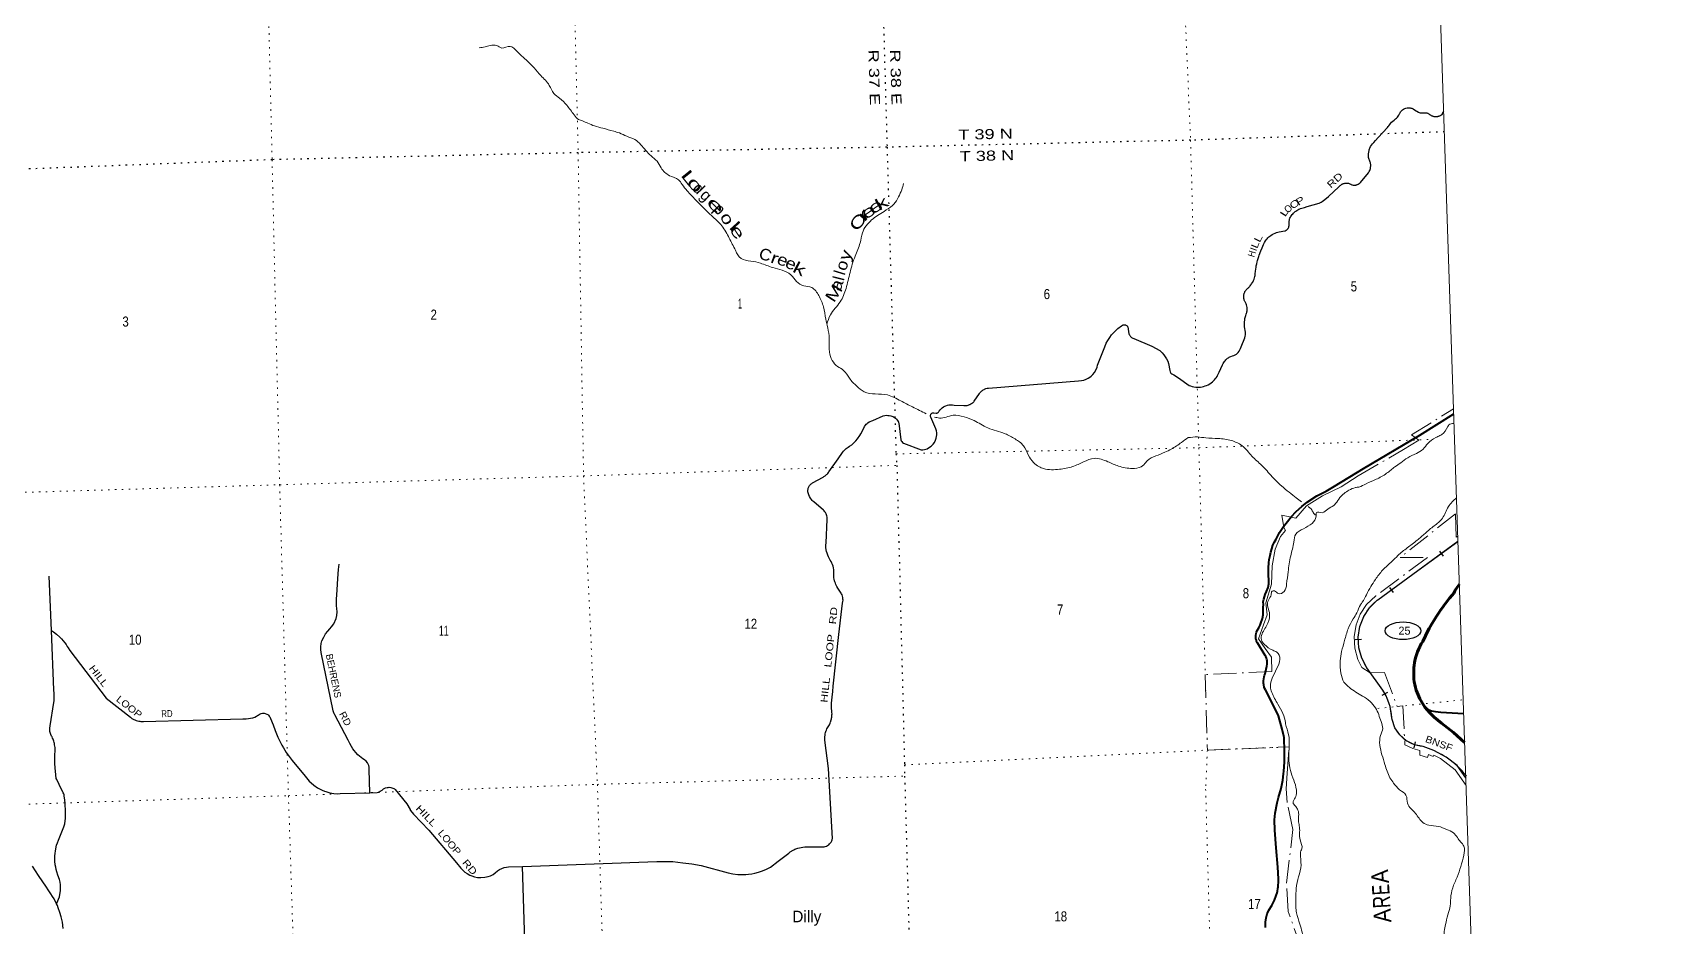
# Model space of a CAD drawing. Header units: feet. Extents: x 485078 to 733631, y 372822 to 564222.
# Drawn here: x 705131 to 733631, y 486560 to 502080 of the extents above; entities that cross this region are included whole.
import ezdxf
from ezdxf.enums import TextEntityAlignment as Align

# ---------------------------------------------------------------- set-up
doc = ezdxf.new("R2010")
doc.units = ezdxf.units.FT
doc.header["$LTSCALE"] = 80
doc.linetypes.add('DOT_DASHED', pattern=[7.7, 5, -1.2, 0.3, -1.2])
doc.linetypes.add('DOTTED', pattern=[1.5, 0.3, -1.2])
for name, color, linetype, lineweight in [('17', 7, 'Continuous', 25), ('23', 7, 'Continuous', 70), ('26', 7, 'Continuous', 40), ('29', 7, 'Continuous', 25), ('30', 7, 'Continuous', 25), ('34', 7, 'Continuous', 25), ('39', 7, 'Continuous', 13), ('4', 7, 'Continuous', 13), ('41', 7, 'Continuous', 13), ('44', 7, 'DOT_DASHED', 13), ('6', 7, 'DOTTED', 25), ('7', 7, 'DOTTED', 13)]:
    doc.layers.add(name, color=color, linetype=linetype, lineweight=lineweight)

msp = doc.modelspace()

# ---------------------------------------------------------------- linework, layer by layer
at = {"layer": '17'}
msp.add_ellipse((728922.09, 491692.45), major_axis=(309.24, -1), ratio=0.500121, dxfattribs=at)
at = {"layer": '23'}
for points in [[(729301.63, 490367.49), (729212.81, 490512.51), (729167.89, 490621.36), (729153.56, 490661.86), (729140.79, 490705.79), (729128.8, 490757.98), (729119.15, 490805.65), (729113.39, 490854.42), (729108.72, 490914.55), (729108.09, 490961.57), (729110.58, 491052.26), (729114.32, 491089.03), (729122.42, 491140.75), (729134.25, 491200.26), (729145.77, 491240.14), (729162.32, 491292.75), (729172.86, 491324.41), (729189.37, 491364.29), (729212.56, 491414.92), (729219.96, 491428.69), (729239.27, 491464.21), (729264.1, 491505.4), (729310.88, 491603.93), (729337.27, 491654.2), (729378.5, 491732.6), (729424.55, 491814.08), (729463.15, 491878.15), (729499.11, 491935.79), (729543.57, 492002.49), (729576.32, 492049.6), (729613.16, 492101.38), (729637.72, 492135.32), (729657.02, 492160.48), (729732.46, 492255.86), (729778.37, 492309.99), (729802.52, 492345.71), (729816.93, 492369.46), (729830.49, 492394.9), (729886.76, 492480.18), (729901.09, 492499.68)], [(729991.8, 489753.09), (729800.9, 489925.92), (729591.47, 490084.96), (729464.32, 490193.48), (729387.65, 490268.33), (729301.63, 490367.49)]]:
    msp.add_lwpolyline(points, dxfattribs=at)
at = {"layer": '26'}
for points in [[(726854.92, 489253.26), (726861.9, 489330.71), (726866.28, 489413.56), (726867.47, 489488.04), (726864.28, 489633.43), (726860.7, 489797.54), (726860.11, 489837.57), (726855.33, 489859.08), (726822.29, 489981.76), (726761.79, 490214.78), (726750.76, 490244.76), (726532.51, 490668.85), (726518.99, 490692.71), (726509.99, 490713.34), (726503.99, 490751.24), (726501.74, 490784.26), (726501.37, 490820.66), (726504.74, 490857.05), (726511.12, 490891.2), (726519.37, 490922.72), (726527.62, 490944.85), (726558.37, 491079.18), (726564, 491111.82), (726565.12, 491144.47), (726562.5, 491172.99), (726558.75, 491195.12), (726552, 491217.64), (726540, 491246.53), (726529.5, 491265.29), (726397.64, 491480.54), (726392.21, 491490.01), (726386.39, 491502.39), (726381.52, 491513.74), (726376.74, 491527.54), (726369.33, 491554.56), (726367.08, 491583.83), (726367.08, 491611.59), (726372.44, 491643.58), (726380.31, 491670.41), (726391, 491694.62), (726420.44, 491744.52), (726442.38, 491789.23), (726456.27, 491823.79), (726484.7, 491906.7), (726493.72, 491967.81), (726496.72, 492026.92), (726496.72, 492095.05), (726497.72, 492151.15), (726496.72, 492194.23), (726504.73, 492239.31), (726516.74, 492280.39), (726531.76, 492324.47), (726554.79, 492374.56), (726579.33, 492443.18), (726591.4, 492510.17), (726594.66, 492557.28), (726595.27, 492581.75), (726589.35, 492648.56), (726586.9, 492692.08), (726585.34, 492732.72), (726588.34, 492787.82), (726593.03, 492869.7), (726600.37, 492930.07), (726613.41, 492997.77), (726628.09, 493060.58), (726643.58, 493114.42), (726664.77, 493177.23), (726686.78, 493223.73), (726717.76, 493284.9), (726747.92, 493341.19), (726778.92, 493399.1), (726849.84, 493505.96), (726915.06, 493591.61), (726981.09, 493670.74), (727069.14, 493762.1), (727164.52, 493849.38), (727257.87, 493925.65), (727429.06, 494036.58), (727586.4, 494118.97), (727734.77, 494204.62), (728238.57, 494510.51), (729213.57, 495088.04), (729803.25, 495462.49)], [(729301.63, 490367.49), (729343.83, 490335.1), (729366.45, 490320.21), (729388.12, 490310.96), (729414.7, 490303.42), (729487.28, 490290.47), (729578.75, 490278.94), (729680.22, 490271.74), (729975.16, 490257.29)], [(726533.8, 486535.12), (726532.86, 486630.28), (726543.69, 486703.77), (726565.35, 486774.44), (726594.77, 486836.86), (726644.2, 486918.36), (726693.84, 487015.25), (726720.96, 487091.43), (726735.55, 487142.74), (726741.54, 487169.83), (726750.2, 487217.38), (726753.73, 487246.92), (726756.7, 487278.96), (726758.98, 487313.97), (726759.44, 487349.44), (726758.53, 487381.03), (726748.24, 487587.35), (726720.62, 487924.29), (726694.2, 488227.54), (726693.74, 488410.05), (726702.05, 488526.49), (726738.07, 488704.84), (726762.54, 488797.72), (726808.72, 488951.12), (726833.65, 489097.13), (726850.34, 489206.47), (726854.92, 489253.26)]]:
    msp.add_lwpolyline(points, dxfattribs=at)
at = {"layer": '29'}
msp.add_line((705453.8, 491696.6), (705413.48, 492641.93), dxfattribs=at)
for points in [[(728182.56, 499479.72), (728321.73, 499646.87), (728330.69, 499659.8), (728336.86, 499671.08), (728344.65, 499687.19), (728351.36, 499704.11), (728356.46, 499721.56), (728359.48, 499738.15), (728360.96, 499749.43), (728361.76, 499760.57), (728362.16, 499772.52), (728362.03, 499783.13), (728361.22, 499792.93), (728359.88, 499803), (728358.14, 499813.34), (728355.59, 499823.14), (728351.97, 499833.48), (728326.09, 499914.23), (728324.54, 499927.01), (728324.27, 499940.17), (728323.2, 499953.33), (728324, 499967.29), (728324.27, 499979.91), (728325.61, 499990.93), (728326.96, 500002.2), (728329.91, 500018.05), (728332.59, 500031.74), (728337.42, 500048.39), (728341.98, 500062.09), (728348.69, 500077.66), (728360.64, 500103.31), (728375.66, 500128.02), (728391.23, 500148.96), (728415.92, 500176.35), (728447.59, 500210.73), (728491.6, 500258.53), (728653.24, 500433.72), (728663.47, 500450.13), (728675.63, 500466.65), (728692.14, 500487.95), (728706.92, 500506.21), (728725.17, 500525.78), (728744.72, 500544.04), (728766.44, 500563.17), (728793.82, 500584.04), (728811.63, 500598.38), (728826.84, 500613.16), (728839.87, 500629.68), (728852.47, 500650.12), (728862.03, 500669.68), (728866.81, 500683.16), (728871.15, 500692.29), (728879.41, 500704.9), (728889.4, 500716.64), (728898.74, 500727.29), (728913.95, 500740.33), (728933.07, 500753.81), (728952.18, 500764.24), (728969.56, 500769.9), (728993.9, 500775.98), (729011.28, 500777.72), (729044.73, 500776.42), (729058.63, 500773.37), (729077.75, 500768.59), (729097.3, 500760.77), (729123.37, 500744.68), (729192.32, 500700.08), (729204.84, 500695.35), (729219.18, 500691.87), (729232.65, 500689.69), (729247.85, 500687.52), (729263.06, 500687.08), (729284.97, 500688.97), (729300.44, 500690.43), (729313.27, 500690.52), (729323.1, 500689.15), (729335.93, 500686.78), (729345.76, 500684.05), (729351.22, 500681.97), (729360.05, 500678.33), (729369.42, 500673.6), (729376.98, 500668.86), (729384.35, 500663.58), (729390.08, 500659.12), (729396.36, 500654.56), (729405.64, 500648.83), (729413.11, 500644.46), (729422.75, 500639.81), (729432.04, 500635.99), (729437.86, 500633.63), (729445.87, 500631.26), (729455.24, 500628.71), (729469.44, 500626.16), (729483.73, 500624.7), (729496.19, 500624.7), (729509.57, 500625.34), (729521.22, 500626.8), (729522.79, 500627.06)], [(729522.79, 500627.06), (729525.2, 500627.5), (729529.71, 500628.42), (729536.03, 500630.01), (729542.34, 500631.68), (729547.46, 500633.37), (729553.11, 500635.39), (729558.24, 500637.33), (729564.59, 500640.11), (729571.04, 500643.24), (729576.47, 500646.19), (729580.92, 500648.88), (729583.84, 500650.58), (729587.57, 500652.99), (729591.54, 500655.7), (729596.23, 500659.1), (729601.04, 500662.91), (729606.17, 500668.76), (729609.36, 500675.27), (729618.1, 500697.66), (729621.22, 500703.6), (729629.48, 500724.34)], [(726629.45, 498561.18), (726652.55, 498577.54), (726671.79, 498587.84), (726700.42, 498600.82), (726725.02, 498609.32), (726746.49, 498615.14), (726775.12, 498621.86), (726808.23, 498626.78), (726835.96, 498632.15), (726878.01, 498641.55), (726896.46, 498650.55), (726903.39, 498655.39), (726912.34, 498662.9), (726918.99, 498669.76), (726926.2, 498678.5), (726931.26, 498686.73), (726935.17, 498694.48), (726938.55, 498702.48), (726940.08, 498707.19), (726942.07, 498714.45), (726944.66, 498733.56), (726945.1, 498759.99), (726946.69, 498789.61), (726949.58, 498844.22), (726950.78, 498846.89), (726957.86, 498861.26), (726966.53, 498876.6), (726974.78, 498890.13), (726986.16, 498906.24), (726997.4, 498920.95), (727006.97, 498932.2), (727021.25, 498947.74), (727035.82, 498961.34), (727049.97, 498973.56), (727062.73, 498983.41), (727077.58, 498993.55), (727095.89, 499004.93), (727112.68, 499013.95), (727128.35, 499021.59), (727144.45, 499028.11), (727164.42, 499035.33), (727211.17, 499047.55), (727258.62, 499060.74), (727464.21, 499118.39), (727478.89, 499125.96), (727499.5, 499137.62), (727518.68, 499149.46), (727542.89, 499165.57), (727567.65, 499183.68), (727630.21, 499238.03), (727808.25, 499405.53), (727813.67, 499411.55), (727819.81, 499418), (727826.88, 499424.6), (727833.32, 499430.11), (727840.55, 499435.61), (727847.94, 499440.49), (727854.07, 499444.58), (727860.99, 499448.2), (727867.43, 499451.34), (727874.35, 499454.64), (727880.48, 499457.16), (727888.34, 499459.99), (727896.99, 499462.67), (727903.12, 499464.08), (727909.72, 499465.5), (727917.74, 499467.07), (727927.17, 499468.01), (727933.61, 499468.64), (727942.26, 499468.96), (727950.43, 499468.96), (727965.05, 499467.54), (727976.21, 499465.97), (727988.87, 499463.06), (727998.93, 499459.13), (728008.05, 499453.15), (728014.45, 499449.51), (728023.41, 499445.26), (728033.55, 499441.25), (728041.49, 499438.81), (728057.29, 499435.43), (728063.94, 499434.69), (728071.02, 499434.06), (728078.8, 499433.75), (728086.89, 499433.98), (728094.05, 499434.54), (728102.93, 499435.72), (728110.47, 499437.21), (728120.03, 499439.77), (728127.58, 499442.2), (728135.12, 499445.11), (728142.2, 499448.26), (728149.19, 499452.11), (728157.92, 499457.31), (728163.6, 499461.25), (728167.77, 499464.48), (728171.73, 499467.66), (728174.65, 499470.32), (728179.75, 499476.31), (728182.56, 499479.72)], [(726043.69, 496508.83), (726062.93, 496528.24), (726079.74, 496551.69), (726098.95, 496597.83), (726123.28, 496656.15), (726164.02, 496749.91), (726176.24, 496781.5), (726182.87, 496810.55), (726185.92, 496835.01), (726187.45, 496859.47), (726186.94, 496879.85), (726182.87, 496907.37), (726176.24, 496941.51), (726172.17, 496972.09), (726170.13, 496999.09), (726170.13, 497027.63), (726170.64, 497057.19), (726174.09, 497088.65), (726177.65, 497114.39), (726181.98, 497134.77), (726186.31, 497153.11), (726191.79, 497171.33), (726198.41, 497192.99), (726205.54, 497212.1), (726209.36, 497223.57), (726212.42, 497236.05), (726214.46, 497245.48), (726216.24, 497258.47), (726218.03, 497273.51), (726218.03, 497290.58), (726216.5, 497310.45), (726213.7, 497330.83), (726207.59, 497354.79), (726201.73, 497370.07), (726195.87, 497382.56), (726187.98, 497394.79), (726180.34, 497406.25), (726176.77, 497412.37), (726171.68, 497422.31), (726166.59, 497436.57), (726161.75, 497453.14), (726159.92, 497461.35), (726158.01, 497470.78), (726156.87, 497480.46), (726156.48, 497489.63), (726156.36, 497501.99), (726157.12, 497513.45), (726158.27, 497523.52), (726160.56, 497534.6), (726163.23, 497546.58), (726166.16, 497556), (726169.22, 497563.78), (726174.06, 497574.74), (726178.39, 497583.65), (726184.37, 497593.59), (726190.74, 497602.64), (726197.99, 497612.19), (726205.89, 497620.98), (726212.89, 497628.5), (726218.49, 497633.34), (726224.35, 497637.93), (726229.95, 497642.77), (726239.25, 497651.68), (726247.16, 497659.85), (726254.8, 497668), (726263.07, 497677.43), (726271.22, 497686.86), (726280.77, 497699.85), (726288.03, 497710.43), (726292.87, 497717.18), (726303.43, 497734.51), (726312.88, 497750.89), (726324.96, 497775.51), (726336.14, 497801.25), (726343.97, 497823.63), (726349.56, 497844.22), (726353.14, 497861.45), (726355.82, 497893.24), (726360.63, 497940.12), (726366.18, 497975.99), (726371.66, 498008.56), (726375.46, 498029.04), (726383.63, 498069.43), (726391.01, 498100.43), (726397.5, 498125.16), (726407.57, 498161.87), (726417.42, 498194.88), (726424.35, 498215.58), (726452.14, 498291.28), (726475.18, 498347.23), (726501.13, 498402.74), (726518.8, 498438.1), (726534.68, 498464.29), (726550.34, 498486.44), (726563.09, 498502.11), (726578.3, 498518), (726593.17, 498533.11), (726609.28, 498546.54), (726625.83, 498558.62), (726629.45, 498561.18)], [(721725.04, 495909.06), (723286.68, 496033.73), (723341.9, 496038.44), (723382.48, 496047.51), (723423.06, 496061.84), (723458.38, 496078.56), (723486.07, 496098.15), (723508.03, 496115.82), (723539.53, 496145.91), (723566.75, 496180.78), (723589.18, 496220.91), (723611.14, 496272.02), (723620.21, 496304.98), (723743.42, 496623.7), (723770.84, 496686.88), (723796.14, 496736.08), (723829.55, 496788.62), (723861.54, 496831.61), (723900.21, 496876.04), (723939.83, 496915.2), (723968.95, 496941), (724035.43, 496990.56), (724049.03, 496999.16), (724062.4, 497004.65), (724075.29, 497006.8), (724089.13, 497006.32), (724101.78, 497004.17), (724111.09, 497000.35), (724121.12, 496994.86), (724130.9, 496987.45), (724137.35, 496979.81), (724141.64, 496973.55), (724164.11, 496852.28), (724166.13, 496845.8), (724168.82, 496838.55), (724171.16, 496832.93), (724177.12, 496822.28), (724183.44, 496813.04), (724191.5, 496802.97), (724200.86, 496794.08), (724210.57, 496786.59), (724218.75, 496781.09), (724230.33, 496775.12), (724246.7, 496768.45), (724559.2, 496638.78), (724699.23, 496559.75), (724739.62, 496522.23), (724770.5, 496484.78), (724794.82, 496451.08), (724816.34, 496417.38), (724837.05, 496375.83), (724849.44, 496334.88), (724872.47, 496211.43), (724878.92, 496191.18), (724885.93, 496178.54), (724893.42, 496168.72), (724907.45, 496157.48), (724943.94, 496135.95), (725026.99, 496085.19), (725211.05, 495954.77), (725230.47, 495947.09), (725259.47, 495937.73), (725291.28, 495930.24), (725324.96, 495926.5), (725353.5, 495925.09), (725380.63, 495924.16), (725408.7, 495926.5), (725433.96, 495929.77), (725458.28, 495936.33), (725485.88, 495944.75), (725512.55, 495954.11), (725539.21, 495966.28), (725566.34, 495981.26), (725594.42, 496000.93), (725614.07, 496014.97), (725631.37, 496032.29), (725648.53, 496049.28), (725668.33, 496072.08), (725680.45, 496088.51), (725692.92, 496107.23), (725703.45, 496124.39), (725715.92, 496150.13), (725731.51, 496184.84), (725790.94, 496312.17), (725799.52, 496334.01), (725809.2, 496351.06), (725820.89, 496368.6), (725832.82, 496384.2), (725845.97, 496398.82), (725859.85, 496412.71), (725875.92, 496425.38), (725889.8, 496435.37), (725902.95, 496443.65), (725916.59, 496450.96), (725933.64, 496458.52), (725960.18, 496467.53), (725987.94, 496475.82), (726009.52, 496485.08), (726030.07, 496497.66), (726043.69, 496508.83)], [(720046.39, 495419.93), (720064.38, 495412.57), (720075.4, 495406.54), (720092.44, 495395.93), (720109.85, 495382.69), (720126.89, 495366.83), (720145.61, 495344.52), (720158.81, 495325.18), (720161.73, 495319.69), (720163.46, 495316.23), (720165.01, 495310.86), (720166.26, 495301.26), (720205.54, 495010.85), (720210.72, 494991.71), (720218.82, 494978.36), (720233.13, 494964.52), (720250.77, 494953.07), (720558.28, 494834.28), (720584.04, 494834.28), (720612.17, 494839.05), (720637.44, 494846.68), (720660.32, 494855.27), (720686.07, 494868.15), (720728.02, 494897.73), (720762.35, 494932.07), (720785.71, 494965.47), (720804.31, 495002.2), (720816.7, 495037.51), (720823.38, 495066.61), (720826.24, 495095.71), (720825.76, 495130.06), (720820.52, 495167.27), (720810.51, 495202.09), (720724.21, 495402.47), (720718.85, 495414.99), (720717.66, 495422.62), (720717.89, 495430.49), (720718.85, 495438.84), (720721.23, 495447.66), (720726.48, 495456.25), (720732.91, 495464.12), (720741.26, 495471.76), (720752.22, 495477.24), (720764.14, 495480.34), (720777.01, 495478.54), (720815.37, 495471.82), (720822.32, 495472.18), (720828.91, 495473.38), (720835.5, 495475.54), (720841.85, 495478.53), (720846.28, 495480.93), (720852.87, 495485.73), (720859.58, 495492.56), (720863.3, 495498.91), (720867.01, 495504.79), (720871.08, 495511.14), (720874.92, 495516.42), (720878.99, 495522.05), (720883.9, 495528.28), (720888.46, 495533.92), (720895.05, 495541.11), (720901.4, 495547.58), (720921.76, 495565.56), (720942.85, 495580.43), (720964.18, 495592.42), (720986.46, 495601.77), (721010.42, 495609.44), (721036.06, 495614.48), (721054.03, 495616.39), (721073.44, 495616.39), (721101, 495614.72), (721129.75, 495612.32), (721298.5, 495602.8), (721309.11, 495602.75), (721318.34, 495602.87), (721331.88, 495604.18), (721343.5, 495605.5), (721357.4, 495608.38), (721369.98, 495611.5), (721383.64, 495615.93), (721395.5, 495620.37), (721406.17, 495625.41), (721419.65, 495632.54), (721432.59, 495640.58), (721446.37, 495650.41), (721457.52, 495660), (721468.9, 495670.79), (721476.81, 495679.06), (721568.17, 495815.6), (721576.74, 495827.78), (721589.37, 495841.77), (721599.29, 495851.69), (721609.36, 495860.42), (721618.68, 495867.63), (721633.26, 495877.41), (721647.24, 495885.38), (721657.91, 495890.65), (721668.88, 495895.61), (721680.76, 495899.82), (721700.45, 495904.82), (721725.04, 495909.06)], [(719075.39, 492496.36), (719066.21, 492518.64), (719057.89, 492541.42), (719051.76, 492561.14), (719045.63, 492588.74), (719041.69, 492614.16), (719037.75, 492643.07), (719037.75, 492679.44), (719039.5, 492723.69), (719038.63, 492753.5), (719034.25, 492784.61), (719027.24, 492811.78), (719018.05, 492841.57), (719007.1, 492869.17), (718993.96, 492895.02), (718976.89, 492920), (718957.62, 492952.42), (718944.92, 492977.83), (718932.66, 493005), (718921.28, 493040.49), (718912.74, 493070.5), (718906.61, 493099.86), (718901.79, 493141.04), (718900.92, 493177.41), (718903.54, 493222.1), (718923.24, 493623.01), (718923.14, 493652.04), (718921.61, 493667.37), (718917.66, 493687.31), (718913.07, 493704.83), (718906.28, 493722.14), (718899.93, 493736.6), (718893.14, 493748.21), (718885.04, 493760.92), (718873.22, 493776.47), (718860.3, 493790.06), (718691.4, 493930.6), (718675.96, 493944.73), (718662.83, 493957.87), (718650.57, 493973.42), (718636.34, 493993.14), (718617.72, 494025.56), (718603.93, 494055.58), (718597.58, 494071.79), (718592.77, 494089.54), (718590.36, 494104.43), (718589.93, 494117.58), (718590.15, 494129.63), (718590.81, 494140.36), (718593, 494154.82), (718596.06, 494167.31), (718600, 494178.48), (718604.82, 494189.88), (718611.82, 494203.02), (718619.05, 494214.85), (718629.12, 494227.12), (718640.07, 494238.73), (718646.2, 494245.08), (718655.83, 494252.31), (718668.53, 494260.2), (718853.1, 494362.51), (718865.92, 494370.51), (718876.43, 494377.08), (718886.72, 494384.75), (718898.76, 494394.38), (718911.02, 494404.68), (718921.75, 494414.98), (718933.14, 494426.81), (718944.96, 494439.95), (718954.81, 494452.88), (719113.66, 494677.98), (719191.38, 494789.05), (719209.88, 494811.06), (719229.81, 494832.97), (719255.86, 494856.85), (719285.86, 494880.29), (719313.01, 494898.25), (719353.02, 494924.41), (719371.38, 494940.51), (719399.27, 494967.59), (719422.64, 494991.32), (719449.34, 495024.24), (719488.43, 495081.96), (719507.5, 495114.88), (719542.31, 495177.38), (719574.73, 495241.31), (719588.08, 495264.2), (719601.79, 495279.35), (719616.57, 495293.18), (719630.87, 495305.11), (719653.28, 495319.42), (719715.73, 495347.18), (719895.48, 495423.9), (719927.66, 495432.25), (719955.43, 495434.99), (719975.7, 495434.75), (719999.77, 495432.61), (720027.43, 495426.64), (720046.39, 495419.93)], [(710980.5, 488879.57), (710970.79, 489282.18), (710968.89, 489322.77), (710963.58, 489350.05), (710954.73, 489374.49), (710943.76, 489395.39), (710918.27, 489425.15), (710887.46, 489451.01), (710860.07, 489467.32), (710775.93, 489538.51), (710741.24, 489575.35), (710711.5, 489611.49), (710686.72, 489644.08), (710663.35, 489681.63), (710633.61, 489736.19), (710605.99, 489793.58), (710374.19, 490232.07), (710369.76, 490241.1), (710365.51, 490248.9), (710362.15, 490255.98), (710358.96, 490265.02), (710348.17, 490300.27), (710135.76, 491317.45), (710131.33, 491366.44), (710131.33, 491416.04), (710139.82, 491469.89), (710149.74, 491516.66), (710180.9, 491581.84), (710212.05, 491638.52), (710251.71, 491683.87), (710289.94, 491724.97), (710319.69, 491758.98), (710355.09, 491812.83), (710396.16, 491904.94), (710408.91, 491960.2), (710413.16, 492022.56), (710408.91, 492079.24), (710403.24, 492123.17), (710406.07, 492237.96), (710414.57, 492405.17), (710425.9, 492600.73), (710440.06, 492756.61), (710451.69, 492846.87)], [(713634.44, 487599.95), (715968.19, 487682.98), (716245.76, 487681.41), (716415.23, 487663.42), (716571.86, 487642.87), (716733.62, 487612.04), (717204.73, 487485.69), (717285.05, 487470.18), (717370.48, 487460.47), (717445.14, 487458.52), (717512.45, 487460.68), (717560.35, 487464.14), (717617.45, 487472.5), (717669.08, 487483.14), (717733.83, 487499.98), (717781.46, 487515.27), (717829.98, 487533.25), (717869.52, 487551.24), (717904.12, 487567.87), (717938.72, 487587.21), (718070.16, 487688.6), (718255.53, 487831.46), (718280.23, 487849.33), (718304.04, 487864.62), (718312.76, 487869.62), (718324.55, 487875.91), (718344.55, 487886.25), (718365.11, 487895.69), (718380.27, 487902.1), (718397.35, 487908.4), (718415.66, 487914.69), (718444.36, 487923.06), (718470.98, 487929.25), (718503.28, 487934.92), (718534.29, 487938.51), (718577.87, 487940.31), (718626.4, 487940.09), (718871.91, 487938.15), (718891.17, 487942.89), (718911.84, 487950.76), (718932.29, 487961.1), (718950.04, 487973.69), (718966.44, 487988.53), (718981.27, 488005.84), (718992.28, 488022.25), (719002.83, 488042.03), (719009.08, 488057.95), (719012.56, 488069.75), (719015.48, 488084.02), (718948.28, 489298.89), (718883.17, 489792.42), (718882.34, 489823.27), (718883.24, 489852.05), (718886.38, 489879.92), (718890.65, 489904.65), (718896.94, 489927.81), (718907.73, 489957.26), (718910.43, 489966.49), (718919.42, 489986.05), (718930.88, 490007.63), (718942.11, 490025.4), (718952, 490042.93), (718961.88, 490060.92), (718973.12, 490084.52), (718981.97, 490107.59), (718985.79, 490118.61), (718988.93, 490127.83), (718993.43, 490144.02), (718997.56, 490161.04), (719000.36, 490174.51), (719001.63, 490181.22), (719002.85, 490188.54), (719003.97, 490197.08), (719005.09, 490205.35), (719006.51, 490218.8), (719007.52, 490234.32), (719007.75, 490247.7), (719007.63, 490269.85), (719004.31, 490309.38), (719001.62, 490336.59), (718999.82, 490361.56), (718999.15, 490385.62), (718998.69, 490435.78), (719002.29, 490489.3), (719007.91, 490539.23), (719020.05, 490635.71), (719030.39, 490731.51), (719127.6, 491626.03), (719192.5, 492174), (719197.31, 492201.48), (719198.87, 492224.62), (719198.64, 492242.87), (719195.2, 492271.02), (719189.65, 492294.6), (719182.08, 492315.74), (719172.75, 492336.66), (719166.96, 492347.78), (719109.71, 492430.89), (719092.04, 492460.82), (719075.39, 492496.36)], [(705541.33, 486950.5), (705554.39, 486972.73), (705567.26, 487001.39), (705579.31, 487031.66), (705591.37, 487069.07), (705602.32, 487113.61), (705611.17, 487173.94), (705613.58, 487233.47), (705612.77, 487277.72), (705607.15, 487324.38), (705596.69, 487373.45), (705567.34, 487444.64), (705546.84, 487502.57), (705535.99, 487545.61), (705527.54, 487583.42), (705519.5, 487627.66), (705513.57, 487692.77), (705512.45, 487727.8), (705513.94, 487781.1), (705516.55, 487822.47), (705522.51, 487870.17), (705543.93, 487966.13), (705557.34, 488008.62), (705575.96, 488052.6), (705671.87, 488289.26), (705682.49, 488318.89), (705686.77, 488340.13), (705695.99, 488436.38), (705700.46, 488546.69), (705693.75, 488695.02), (705687.79, 488749.43), (705676.81, 488826.76), (705673.08, 488848.28), (705669.58, 488859.04), (705659.16, 488879.91), (705590.44, 489021.9), (705548.82, 489108.26), (705538.57, 489128.76), (705535.97, 489141.43), (705531.96, 489170.96), (705528.61, 489195.93), (705524.14, 489250.35), (705518.55, 489313.33), (705514.67, 489388.66), (705513.37, 489426.03), (705512.54, 489468.04), (705512.35, 489488.16), (705512.35, 489514.07), (705514.07, 489557.43), (705517.05, 489584.45), (705518.35, 489622.65), (705517.8, 489641.84), (705516.31, 489666.81), (705513.7, 489687.68), (705509.79, 489712.09), (705505.32, 489732.96), (705500.85, 489751.59), (705493.22, 489776.38), (705481.48, 489808.8), (705472.36, 489828.74), (705463.98, 489847), (705454.67, 489863.58), (705441.82, 489893.02), (705432.32, 489924.7), (705427.85, 489944.64), (705425.43, 489967), (705424.97, 490002.68), (705429.92, 490040.11), (705495.49, 490446.13), (705498.9, 490476.55), (705500.76, 490504.5), (705502.56, 490555.7), (705501.07, 490603.4), (705496.6, 490664.15), (705453.8, 491696.6)], [(705453.8, 491696.6), (705489.71, 491672.51), (705543.78, 491630.66), (705598.28, 491581.2), (705628.06, 491549.71), (705658.05, 491515.47), (705684.67, 491484.61), (705709.17, 491452.48), (705729.45, 491421.2), (705745.92, 491397.1), (705773.81, 491347.22), (706404.53, 490521.64), (706824.32, 490189.19), (706851.91, 490170.1), (706862.89, 490163.55), (706884.65, 490151.82), (706900.96, 490144.42), (706924.86, 490135.08), (706948.52, 490128.32), (706969.22, 490123.25), (706989.5, 490119.44), (707007.24, 490116.9), (707025.83, 490116.06), (707051.77, 490114.3), (708776.34, 490164.02), (708832.83, 490164.02), (708876.94, 490166.34), (708912.92, 490172.53), (708949.68, 490181.83), (708982.95, 490194.22), (709014.69, 490209.9), (709032.68, 490220.16), (709045.06, 490227.71), (709061.31, 490239.33), (709077.56, 490248.42), (709095.94, 490254.81), (709118.87, 490259.35), (709133.96, 490259.93), (709148.66, 490258.97), (709162.78, 490256.84), (709192.19, 490246), (709209.6, 490235.74), (709223.53, 490225.09), (709236.59, 490210.86), (709248.19, 490194.6), (709259.03, 490169.82), (709304.68, 490056.78), (709339.5, 489958.44), (709385.16, 489846.17), (709426.95, 489760.22), (709456.35, 489704.47), (709482.66, 489656.46), (709531.42, 489577.49), (709632.01, 489437.34), (709858.54, 489165.37), (709928.19, 489082.14), (709961.85, 489048.84), (710007.69, 489009.55), (710071.53, 488966.19), (710108.29, 488945.67), (710157.04, 488921.28), (710194.57, 488906.56), (710217.78, 488898.43), (710288.2, 488879.46), (710358.23, 488865.91), (710424.78, 488862.43), (710464.81, 488864.17), (710980.5, 488879.57)], [(710980.5, 488879.57), (711108.13, 488885.62), (711132.96, 488890.42), (711146.32, 488895.23), (711164.47, 488903.37), (711174.37, 488910.36), (711183.56, 488916.21), (711193.99, 488926.23), (711207.76, 488936.67), (711220.7, 488946.28), (711234.06, 488953.79), (711254.51, 488961.73), (711282.47, 488970.08), (711300, 488971.75), (711318.36, 488973), (711346.74, 488970.08), (711366.78, 488965.49), (711380.97, 488960.48), (711398.08, 488953.38), (711413.1, 488944.61), (711424.41, 488936.72), (711622.11, 488686.01), (711680.41, 488589.64), (711685.21, 488577.32), (711688.55, 488571.68), (711740.7, 488508.4), (712007.48, 488228.72), (712487.83, 487659.52), (712562.95, 487569.32), (712602.6, 487526.73), (712634.32, 487500.42), (712671.46, 487473.69), (712716.32, 487449.26), (712756.39, 487432.56), (712799.79, 487419.19), (712851.95, 487408.75), (712910.38, 487405.41), (712977.15, 487410.42), (713037.25, 487423.78), (713077.31, 487437.98), (713121.55, 487457.19), (713157.44, 487488.09), (713201.68, 487523.17), (713233.4, 487542.38), (713272.63, 487562.42), (713314.36, 487577.45), (713355.26, 487588.31), (713391.98, 487593.32), (713634.44, 487599.95)], [(705541.33, 486950.5), (705498.59, 487035.47), (705473.34, 487078.85), (705445.19, 487123.8), (705399.72, 487190.99), (705366.64, 487240.85), (705230.33, 487440.75), (705123.07, 487604.42)], [(712444.25, 483547.59), (713644.48, 483607.76), (713658.7, 483608.88), (713671.55, 483611.74), (713684.4, 483616.02), (713695.25, 483621.17), (713705.81, 483628.31), (713716.09, 483635.45), (713724.38, 483644.31), (713732.09, 483654.31), (713740.37, 483666.89), (713745.51, 483679.74), (713749.79, 483693.75), (713752.65, 483715.46), (713634.44, 487599.95)], [(705659.21, 486521.61), (705643.59, 486629.76), (705625.35, 486720.98), (705600.61, 486799.16), (705573.26, 486878.65), (705556.34, 486917.74), (705541.33, 486950.5)]]:
    msp.add_lwpolyline(points, dxfattribs=at)
at = {"layer": '34', "lineweight": 13}
msp.add_line((728485.2, 492231.47), (729876.84, 493237.55), dxfattribs=at)
at = {"layer": '34'}
for p, q in [((729556.48, 493075.18), (729621.28, 492985.54)), ((728689.08, 492444.88), (728753.89, 492355.25)), ((728089.81, 491539.15), (728200.22, 491545.79)), ((728560.99, 490572.39), (728657.29, 490626.81)), ((729115.97, 489656.24), (729137.66, 489764.71))]:
    msp.add_line(p, q, dxfattribs=at)
msp.add_lwpolyline([(730012.08, 489139.46), (729860.29, 489349.13), (729669.93, 489498.86), (729457.54, 489615.25), (729270.69, 489683.64), (729120.5, 489713.68), (728983.33, 489781.31), (728868.22, 489882.02), (728782.96, 490008.99), (728733.29, 490153.7), (728728.33, 490181.57), (728698.57, 490376.25), (728630.13, 490561.02), (728574.5, 490659.46), (728293.74, 491050.31), (728206.3, 491214.75), (728155.85, 491393.99), (728144.68, 491579.86), (728173.3, 491763.84), (728240.4, 491937.53), (728342.91, 492092.98), (728476.18, 492223.09), (728485.86, 492230.59), (729876.36, 493248.66)], dxfattribs=at)
at = {"layer": '34', "lineweight": 13}
msp.add_lwpolyline([(728573.57, 490658.87), (728292.8, 491049.73), (728292.8, 491049.73)], dxfattribs=at)
for centre, radius, start, end in [((729014.07, 491538.83), 871.47, 127.36396, 214.14157), ((727757.27, 490132.69), 971.19, 2.87446, 32.80557), ((729309.89, 490270.72), 589.46, 188.71605, 266.15739), ((728860.71, 488274.14), 1466.82, 37.61737, 73.78151)]:
    msp.add_arc(centre, radius, start, end, dxfattribs=at)
at = {"layer": '39'}
for points in [[(712883.61, 501820.26), (712982.37, 501835.23), (713072.81, 501858.06), (713186.2, 501857.26), (713272.44, 501815.21), (713417.37, 501843.64), (713539.4, 501754.06), (713674.55, 501630.44), (713835.09, 501469.11), (713952.28, 501336.89), (714098.89, 501167.06), (714179.9, 501025.71), (714277.42, 500943.51), (714402.41, 500821.63), (714528.68, 500655.27), (714607.93, 500574.57), (714673.48, 500548.12), (714769.71, 500510.4), (714886.53, 500461.14), (715027.32, 500422.67), (715217.13, 500369.43), (715315.16, 500339.86), (715444.34, 500282.85), (715583.64, 500226.14), (715687.46, 500136.02), (715865.11, 499942.8), (715969.05, 499848.65), (716041.21, 499733.35), (716186.83, 499597.9), (716340.7, 499527.43), (716405.8, 499446.33), (716494.02, 499335.54), (716565.19, 499254.61), (716709.14, 499106.97), (716915.4, 498904.45), (717094.61, 498727.46), (717222.28, 498512.57), (717331.63, 498301.21), (717428.88, 498158.3), (717598.17, 498114.58), (717765.26, 498076.87), (717977.96, 498002.02), (718143.26, 497956.16), (718293.37, 497875.47), (718391.89, 497758.91), (718517.49, 497685.61), (718656.09, 497653.15), (718779.52, 497515.04), (718860.14, 497317.02), (718898.58, 497107.67), (718933.3, 496956.9), (718959.01, 496767.42), (718965.79, 496532.88), (719012.53, 496386.5), (719102.48, 496285.87), (719209.77, 496216.1), (719310.89, 496079.37), (719436.34, 495941.31), (719564.67, 495843.81), (719760.08, 495806.91), (719971.14, 495788.67), (720200.84, 495685.98), (720406.32, 495580.57), (720645.53, 495461.67)], [(718917.46, 497017.23), (718979.52, 497178.79), (719149.07, 497406.24), (719251.64, 497639.86), (719320.57, 497917.04), (719409.6, 498198.84), (719496.04, 498429.98), (719535.52, 498605.13), (719695.08, 498828.25), (719911.41, 498978.12), (720060.25, 499081.53), (720079.95, 499100.31), (720163.19, 499232.2), (720220.43, 499353.23), (720247.62, 499463.28)], [(720789.14, 495405.82), (720871.44, 495387.49), (721110.97, 495434.82), (721299.96, 495409.88), (721473.94, 495344.04), (721712.43, 495217.31), (722012.98, 495114.63), (722185.64, 495024.46), (722332.75, 494907.26), (722416.37, 494745.75), (722507.2, 494614.8), (722600.33, 494544.62), (722682.29, 494510.54), (722957.96, 494498.2), (723185.36, 494545.19), (723377.38, 494625.56), (723561.84, 494687.5), (723796.32, 494629.46), (723982.72, 494553.86), (724222.81, 494512.17), (724373.81, 494540.78), (724458.63, 494618.08), (724482.08, 494647.08), (724633.53, 494730.34), (724785.57, 494793.37), (724899.4, 494847.22), (725076.15, 494965.61), (725191.19, 495047.82)], [(725191.19, 495047.82), (725352.84, 495058.52), (725499.06, 495042.47), (725715.96, 495032.5), (725943.73, 494996.53), (726126.44, 494908.67), (726299.75, 494725.45), (726470.41, 494564.4), (726650.14, 494369.22), (726812.7, 494207.94), (726945.43, 494098.43), (727069.65, 494002.83), (727162.17, 493934.71)], [(726727.61, 491032.74), (726785.64, 491196.36), (726729.32, 491322.26), (726659.58, 491352.64), (726517.73, 491454.3), (726464.55, 491533.14), (726475.07, 491638.82), (726577.03, 491823.94), (726602.09, 492006.85), (726570.12, 492131.43), (726585.67, 492223.93), (726632.94, 492316.56), (726648.7, 492379.62), (726690.37, 492383.89), (726760.58, 492337.33), (726856.77, 492372.49), (726901.58, 492503.34), (726927.72, 492718.67), (726972.4, 492993.23), (727026.17, 493233.65), (727060.68, 493370.27), (727193.67, 493463.18), (727342.79, 493558.57), (727412.11, 493682.03), (727420.35, 493747.04), (727521.7, 493743.89), (727615.04, 493807.31), (727720.58, 493869.06), (727752.08, 493900.33), (727825.97, 494005.7), (727984.27, 494133.75), (728096.35, 494179.49), (728154.8, 494189.27), (728280.76, 494245.54), (728456.71, 494323.49), (728637.97, 494427.9), (728782.51, 494541.38), (728883.83, 494609.08), (729004.8, 494697.59), (729154.51, 494772.76), (729271.78, 494849.02), (729352.04, 494944.45), (729490.81, 495047.64), (729560.69, 495082.04), (729594.62, 495099.22), (729701.89, 495241.59), (729720.31, 495271.08), (729808.85, 495292.84)], [(729851.4, 494004.37), (729710.24, 493848.57), (729606.46, 493646.12), (729462.45, 493514.44), (729306.24, 493384.43), (729167.94, 493265.06), (728995.6, 493132.56), (728833.43, 492998.32), (728729, 492898.15), (728569.39, 492745.77), (728442.5, 492582.19), (728365.03, 492460.53), (728288.14, 492318.63), (728214.95, 492188.99), (728185.83, 492145.64), (728119.06, 492004.04), (728057.31, 491899.02), (727971.13, 491728.52), (727908.26, 491522.25), (727857.07, 491332.52), (727831.48, 491167.81), (727845.8, 490953.65), (727896.81, 490801.28), (727990.69, 490706.82), (728106.42, 490627.16), (728217.8, 490557.5), (728350.07, 490466.17), (728444.54, 490351.49), (728500.56, 490235.7), (728542.59, 490113.43), (728570.34, 489994.8), (728533.34, 489874.3), (728557.26, 489538.95), (728608.74, 489370.4), (728696.5, 489138.11), (728759.91, 489046.82), (728862.53, 488930.35), (728974.62, 488836.42), (729003.01, 488695.54), (729139.77, 488519.32), (729267.91, 488361.07), (729370.56, 488313.43), (729537.19, 488293.94), (729678.46, 488241.34), (729797.59, 488184.04), (729866.89, 488099), (729921.68, 488025.68), (729978.54, 487950.4), (729977, 487794.48), (729926.04, 487596.66), (729862.59, 487410.62), (729784.97, 487224.17), (729751.64, 487047.09), (729743.38, 486913.25), (729703.33, 486758.25), (729659.7, 486586.95), (729638.77, 486470.97), (729635.34, 486379.77), (729627.37, 486235.82), (729662.34, 486147.76), (729766.33, 486053.59), (729866.11, 485965.38), (729934.7, 485904.6), (730039.43, 485854.99), (730110, 485796.3), (730122.58, 485793.09)], [(727277.78, 493849.34), (727299.26, 493833.36), (727347.41, 493778.07), (727385.63, 493716.44), (727414.42, 493701.08)], [(721416.41, 478594.18), (721460.7, 478603.56), (721538.44, 478646.29), (721584.69, 478657.74), (721703.28, 478618.65), (721827.54, 478593.89), (722064.97, 478647.3), (722251.86, 478697.22), (722519.49, 478826.4), (722731.22, 478927.65), (722871.16, 478990.39), (722952.71, 479041.32), (723020.34, 479083.76), (723301.81, 479154.63), (723563.72, 479271.49), (723852.84, 479427.61), (724089.93, 479561.97), (724234.77, 479665.34), (724424.13, 479769.99), (724621.63, 479872.85), (724794.68, 479981.08), (724905.32, 480146.22), (725095.47, 480293.4), (725343.33, 480405.81), (725541.04, 480431.76), (725871.84, 480477.73), (726041.79, 480553.48), (726209.35, 480641.31), (726351.99, 480750.69), (726535.48, 480917.92), (726575.68, 480998.03), (726702.47, 481234.48), (726797.39, 481382.97), (726842.61, 481499.65), (726904.66, 481594.56), (727119.2, 481738.4), (727283.77, 481929.38), (727414.58, 482236.79), (727428.53, 482314.12), (727478.29, 482483.57), (727536.28, 482718.04), (727574.13, 482879.05), (727592.57, 483011.16), (727636.02, 483188.52), (727653.17, 483365.13), (727651.81, 483551.32), (727592.47, 483711.56), (727555.95, 483783.38), (727517.24, 483861.21), (727470.1, 484019.77), (727437.63, 484231.38), (727400.83, 484521.82), (727364.45, 484798.09), (727379.54, 485045.49), (727401.64, 485260.7), (727408.37, 485447.13), (727352.29, 485704.62), (727310.69, 485881.56), (727279.53, 486117.5), (727211.04, 486313.91), (727170.51, 486454.44), (727131.93, 486597.05), (727073.56, 486793.74), (727062.41, 486898.69), (727064.77, 487165.96), (727095.32, 487369.27), (727148.12, 487573.22), (727142.3, 487773.46), (727149.66, 487868.81), (727166.81, 487905.74), (727135.98, 488060.72), (727125.59, 488279.05), (727108.72, 488371.68), (727110.97, 488503.32), (727090.05, 488595.83), (727049.96, 488651.36), (727013.86, 488709.02), (727051.98, 488791.09), (727073.5, 488886.85), (726980.66, 489224.26), (726943.29, 489395.24), (726946.86, 489711.83), (726937.01, 489887.24), (726884.97, 490077.77), (726882.42, 490095.91), (726835.34, 490252.45), (726749.58, 490415.97), (726644.38, 490621.43), (726621.14, 490724), (726653.39, 490868.66), (726727.61, 491032.74)]]:
    msp.add_spline(points, degree=3, dxfattribs=at)
at = {"layer": '4'}
msp.add_lwpolyline([(727552.54, 563611.91), (733631.22, 379550.22), (703073.68, 378562.1), (672514.8, 377616.02), (641954.65, 376711.97), (611393.28, 375849.96), (580830.76, 375029.99), (550267.15, 374252.07), (519702.48, 373516.18), (489136.84, 372822.34), (485083.98, 556942.67), (515396.36, 557630.76), (545707.77, 558360.55), (576018.15, 559132.03), (606327.43, 559945.21), (636635.58, 560800.08), (666942.51, 561696.64), (697248.19, 562634.88)], close=True, dxfattribs=at)
msp.add_lwpolyline([(727552.54, 563611.91), (733631.22, 379550.22), (703073.68, 378562.1), (672514.8, 377616.02), (641954.65, 376711.97), (611393.28, 375849.96), (580830.76, 375029.99), (550267.15, 374252.07), (519702.48, 373516.18), (489136.84, 372822.34), (485083.98, 556942.67), (515396.36, 557630.76), (545707.77, 558360.55), (576018.15, 559132.03), (606327.43, 559945.21), (636635.58, 560800.08), (666942.51, 561696.64), (697248.19, 562634.88)], close=True, dxfattribs=at)
at = {"layer": '44'}
msp.add_line((729844.97, 493318.16), (729873.53, 493334.24), dxfattribs=at)
for points in [[(726647.06, 490984.9), (726638.64, 491235.68), (726527.14, 491383.03), (726415.37, 491550.78), (726502.61, 491797.67), (726565.91, 491967.28), (726541.1, 492177.85), (726640.89, 492501.37), (726648.88, 492820.9), (726704.76, 493108.48), (726796.57, 493332.14), (726880.39, 493435.99), (726852.28, 493485.47), (726818.85, 493700.77), (727063.7, 493649.27), (727249.62, 493863.36), (727525.04, 494039.1), (727850.36, 494194.87), (728145.74, 494382.6), (728932.09, 494841.92), (729195.53, 495005.68), (729069.8, 495093.54), (729800.35, 495550.42)], [(729844.97, 493318.16), (729836.25, 493726.36), (728872.36, 492963.76), (729348.1, 492962.3), (728448.52, 492299.4), (728291.62, 492145.89), (728180.05, 491981.91), (728106.83, 491793.51), (728071.96, 491592.89), (728083.3, 491390.54), (728137.34, 491191.67), (728208.82, 491053.86), (728353.46, 490959.35), (728602.3, 490969.98), (728819.88, 490378.76), (728919.25, 490389.22), (728951.51, 489780.41)], [(726647.06, 490984.9), (725489.31, 490931.7), (725526.31, 489619.34), (726946.9, 489674.92)], [(727173.01, 486145.58), (726925.97, 486817.53), (726901.71, 487307.99), (727010.87, 488238.91), (726912.31, 488709.01), (726893.39, 488946.61), (726909.36, 489220.21), (726946.9, 489674.92)], [(728951.51, 489780.41), (728956.74, 489708.89), (729090.98, 489646.09), (729216.51, 489611.2), (729217.56, 489532.06), (729348.44, 489491.06), (729362.95, 489543.16), (729444.89, 489508.27), (729455.35, 489530.95), (729572.15, 489471.64), (729829.3, 489276.26), (730016.51, 489005.1)]]:
    msp.add_lwpolyline(points, dxfattribs=at)
at = {"layer": '6'}
for points in [[(719464.58, 517254.15), (719485.13, 516133.49), (719508.77, 516016.77), (719651.49, 510826.57), (719679.53, 510697.82), (719812.69, 505418.28), (719963.39, 500092.69), (720118.2, 494765.19), (720133.84, 494565.71), (720267.09, 489362.62), (720268.68, 489168.33), (720412.42, 483990.52), (720410.15, 483812.11), (720537.4, 478673.4), (720540.56, 478487.95)], [(729641.52, 500359.42), (725233.53, 500214.31), (719963.39, 500092.69), (714599.35, 499996.69), (709284.64, 499875.8), (703907.59, 499670.12), (699244.94, 499541.84)]]:
    msp.add_lwpolyline(points, dxfattribs=at)
at = {"layer": '7'}
msp.add_line((728487.33, 490342.6), (729967.38, 490492.59), dxfattribs=at)
for points in [[(724593.85, 517421.87), (724645.73, 516191.23), (724805.41, 510835.53), (725005.29, 505559.94), (725233.53, 500214.31), (725378.63, 494872.36), (725525.19, 489619.52), (725495.93, 488942.77), (725625.3, 484292.47), (725740.31, 480473.94)], [(714147.37, 517081.49), (714184.93, 516000.88), (714337.89, 510667.25), (714474.13, 505351.36), (714599.35, 499996.69), (714693.65, 494382.02), (714934.38, 489024.61), (715097.91, 483805.77)], [(708775.69, 516904.73), (708833.68, 515882.98), (709030.8, 510562.78), (709160.6, 505190.02), (709284.64, 499875.8), (709416.59, 494228.71), (709569.23, 488827.37), (709744.02, 483439.72), (709917.8, 478086.45), (710099.7, 472802.24), (710163.68, 470878.4)], [(720118.2, 494765.19), (725378.63, 494872.36), (729450.62, 495016.79)], [(699423.84, 493889.07), (704037.95, 494068.64), (709416.59, 494228.71), (714693.65, 494382.02), (720133.84, 494565.71)], [(720267.09, 489362.62), (725526.31, 489619.34), (726946.9, 489674.92)], [(699594.1, 488509.19), (704223.61, 488654.98), (709569.23, 488827.37), (714934.38, 489024.61), (720268.68, 489168.33)]]:
    msp.add_lwpolyline(points, dxfattribs=at)

# ---------------------------------------------------------------- texts
at = {"layer": '17'}
msp.add_text('25', height=140, dxfattribs=at).set_placement((728948.14, 491624.14), align=Align.CENTER)
at = {"layer": '30'}
for s, rotation, width, p in [('RD', 43.253, 1.3, (727670.61, 499372.15)), ('HILL   LOOP   RD', 83.84, 1.3, (718926.33, 490439.47)), ('HILL', 307.379, 1.25, (706097.54, 491038.78)), ('LOOP', 321.623, 1.15, (706566.45, 490482.7)), ('RD', 1.651, 0.85, (707362.58, 490190.45)), ('RD', 297.862, 1.1, (710443.99, 490249.8)), ('HILL', 313.648, 1.3, (711769.4, 488597.31)), ('LOOP', 310.161, 1.15, (712156.09, 488174.11)), ('RD', 309.788, 1.25, (712579.36, 487659))]:
    msp.add_text(s, height=120, rotation=rotation, dxfattribs=dict(at, width=width)).set_placement(p)
for s, rotation, p in [('O', 46.028, (726971.25, 498983.49)), ('I', 69.841, (726381.5, 498302))]:
    msp.add_text(s, height=120, rotation=rotation, dxfattribs=at).set_placement(p, align=Align.CENTER)
for s, rotation, width, p in [('O', 35.992, 1.35, (727073.98, 499057.67)), ('P', 30.535, 1.35, (727168.11, 499109.43)), ('L', 57.771, 1.6, (726914.59, 498930.92)), ('L', 63.448, 1.4, (726463.23, 498483.5)), ('H', 73.385, 0.9, (726353.01, 498223.85)), ('L', 67.618, 1.3, (726411.44, 498376.27))]:
    msp.add_text(s, height=120, rotation=rotation, dxfattribs=dict(at, width=width)).set_placement(p, align=Align.CENTER)
msp.add_text('BEHRENS', height=120, rotation=281.795, dxfattribs=at).set_placement((710215.64, 491277.39))
at = {"layer": '34', "width": 1.15}
msp.add_text('BNSF', height=120, rotation=339.689, dxfattribs=at).set_placement((729297.82, 489763.84))
at = {"layer": '41'}
for s, rotation, width, p in [('L', 308.889, 1.85, (716454.11, 499498.34)), ('o', 308.574, 1.75, (716556.53, 499379.83)), ('e', 315.582, 2, (716918.77, 499012.11)), ('e', 34.771, 1.65, (719693.11, 498894.56)), ('e', 34.771, 1.65, (719815.18, 498983.14)), ('k', 28.338, 1.6, (719917.12, 499033.13)), ('o', 296.631, 1.35, (717101, 498806.87)), ('l', 312.248, 1.7, (717245.64, 498655.08)), ('C', 52.512, 1.5, (719532.39, 498730.22)), ('r', 49.724, 2.05, (719627.19, 498850.19)), ('e', 304.276, 1.6, (717285.49, 498562.32)), ('C', 341.424, 1.1, (717820.2, 498132.26)), ('r', 339.802, 1.35, (717980.94, 498074.07)), ('e', 339.25, 1.2, (718117.39, 498041.74)), ('y', 69.213, 1.3, (719332.25, 498184.1)), ('e', 339.25, 1.2, (718260.69, 497978.79)), ('k', 333.275, 1.55, (718399.28, 497891.14)), ('o', 72.026, 1.15, (719273.26, 498011.52)), ('M', 56.833, 1.35, (719122.36, 497504.71)), ('a', 71.419, 1.25, (719181.14, 497666.08))]:
    msp.add_text(s, height=200, rotation=rotation, dxfattribs=dict(at, width=width)).set_placement(p, align=Align.CENTER)
for s, rotation, p in [('d', 313.752, (716623.55, 499310.07)), ('g', 315.511, (716753, 499187.83)), ('p', 315.132, (716987.34, 498951.22)), ('l', 72.908, (719235.87, 497884.98)), ('l', 75.9, (719220.89, 497791.31))]:
    msp.add_text(s, height=200, rotation=rotation, dxfattribs=at).set_placement(p, align=Align.CENTER)
msp.add_text('Dilly', height=200, dxfattribs=at).set_placement((718317.65, 486628.79))
at = {"layer": '44'}
for s, rotation, width, p in [('A', 93.756, 0.9, (728670.79, 487431.2)), ('E', 93.756, 0.7, (728685.71, 487203.92)), ('R', 93.373, 0.75, (728698.93, 486989.72)), ('A', 93.373, 0.9, (728713.03, 486750.54))]:
    msp.add_text(s, height=300, rotation=rotation, dxfattribs=dict(at, width=width)).set_placement(p, align=Align.CENTER)
at = {"layer": '6', "width": 1.35}
for s, rotation, p in [('R 37 E', 271.621, (719640.39, 501785.08)), ('R 38 E', 271.621, (720015.48, 501787.1)), ('T 39 N', 1.322, (721201.69, 500221.29)), ('T 38 N', 1.322, (721225.95, 499846.76))]:
    msp.add_text(s, height=175, rotation=rotation, dxfattribs=at).set_placement(p)
at = {"layer": '7'}
for s, width, p in [('6', 0.85, (722683.49, 497453.73)), ('5', 0.85, (728014.03, 497587.22)), ('1', 0.4, (717377.64, 497289.38)), ('3', 0.85, (706685.98, 496976.16)), ('2', 0.85, (712036.65, 497096.88)), ('8', 0.85, (726139.63, 492257.88)), ('7', 0.85, (722913.58, 491974.55)), ('11', 0.65, (712182, 491607.17)), ('12', 0.85, (717486.54, 491725.99)), ('10', 0.85, (706797.46, 491449.85)), ('18', 0.85, (722868.89, 486643.79)), ('17', 0.85, (726231.18, 486857.98))]:
    msp.add_text(s, height=175, dxfattribs=dict(at, width=width)).set_placement(p)

doc.saveas('drawing.dxf')
